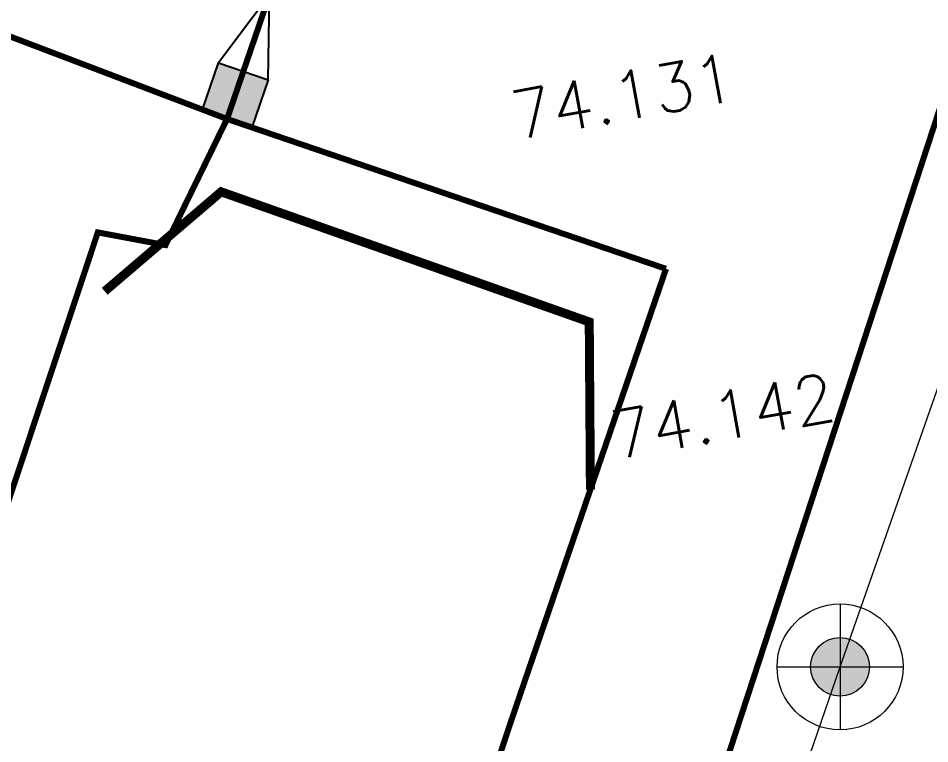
# Model space of a CAD drawing. Header units: inches. Extents: x 350994 to 353538, y 1581369 to 1583842.
# Drawn here: x 351499.44 to 351514.63, y 1583026.95 to 1583039.05 of the extents above; entities that cross this region are included whole.
import ezdxf
from ezdxf.enums import TextEntityAlignment as Align

# ---------------------------------------------------------------- set-up
doc = ezdxf.new("R2010")
doc.units = ezdxf.units.IN
doc.header["$MEASUREMENT"] = 0
for name, pattern in [('1', [0]), ('ACAD_ISO02W100', [15, 12, -3]), ('ACAD_ISO03W100', [30, 12, -18])]:
    doc.linetypes.add(name, pattern=pattern)
for name, color, linetype in [('CULVERT', 255, '1'), ('CW', 94, '1'), ('EP TF', 5, 'Continuous'), ('GATE', 255, 'Continuous'), ('LEVELS', 184, 'Continuous'), ("ROAD'S", 1, '1')]:
    doc.layers.add(name, color=color, linetype=linetype)
doc.styles.add('ROMANS', font='ROMANS.shx')
doc.styles.get("Standard").update_dxf_attribs({"font": 'arial.ttf'})
doc.linetypes.add('SILT_FENCE', pattern='A,0.5,-0.2,["EP",Standard,S=0.1,R=0,X=-0.1,Y=-0.05],-0.2', length=0.9)

# ---------------------------------------------------------------- blocks, each defined once
blk = doc.blocks.new('gate')
h = blk.add_hatch(color=0)
h.paths.add_polyline_path([(0.5, 0.1625090682908317), (0.8121325287041472, 0.1625090682908317), (0.8121325287041472, -0.1625090682908317), (0.5, -0.1625090682908317)])
h.paths.add_polyline_path([(-0.8121325287041472, 0.1625090682908317), (-0.5, 0.1625090682908317), (-0.5, -0.1625090682908317), (-0.8121325287041472, -0.1625090682908317)])
at = {"color": 0}
blk.add_lwpolyline([(-0.5, 0.1625090682908317), (-0.8121325287041472, 0.1625090682908317), (-0.8121325287041472, -0.1625090682908317), (-0.5, -0.1625090682908317), (-0.5, 0.1625090682908317), (0.5, -0.1625090682908317), (0.5, 0.1625090682908317), (0.8121325287041472, 0.1625090682908317), (0.8121325287041472, -0.1625090682908317), (0.5, -0.1625090682908317), (0.5, 0.1625090682908317), (-0.5, -0.1625090682908317)], dxfattribs=at)
for points in [[(-0.8121325287041472, 0.1625090682908317), (-0.5, 0.1625090682908317), (-0.5, -0.1625090682908317), (-0.8121325287041472, -0.1625090682908317)], [(0.5, 0.1625090682908317), (0.8121325287041472, 0.1625090682908317), (0.8121325287041472, -0.1625090682908317), (0.5, -0.1625090682908317)]]:
    blk.add_lwpolyline(points, close=True, dxfattribs=at)
blk = doc.blocks.new('EP1')
at = {"layer": 'EP TF', "lineweight": 5}
h = blk.add_hatch(color=252, dxfattribs=at)
edge = h.paths.add_edge_path()
edge.add_arc((351339.7712355755, 1583222.913694198), 0.4899999999999999, 0, 360)
at = {"layer": 'EP TF', "color": 252, "lineweight": 5}
for points in [[(351339.7712355755, 1583223.963694199), (351339.7712355755, 1583221.863694198)], [(351338.7212355755, 1583222.913694198), (351340.8212355755, 1583222.913694198)]]:
    blk.add_lwpolyline(points, dxfattribs=at)
for radius in [1.05, 0.4899999999999999]:
    blk.add_circle((351339.7712355755, 1583222.913694198), radius, dxfattribs=at)

msp = doc.modelspace()

# ---------------------------------------------------------------- linework, layer by layer
at = {"layer": 'CULVERT', "color": 250, "lineweight": 5, "const_width": 0.15}
msp.add_lwpolyline([(351500.8759444504, 1583034.496855914), (351502.8170218039, 1583036.156054466), (351508.9514516437, 1583033.986326948), (351508.9710030124, 1583031.191850283)], dxfattribs=at)
at = {"layer": 'CW', "linetype": 'ACAD_ISO03W100', "lineweight": 5, "ltscale": 0.1, "const_width": 0.1, "elevation": 114.157987}
msp.add_lwpolyline([(351258.5879058005, 1582987.836015986), (351286.4804182482, 1583085.699794151), (351291.0936605113, 1583102.439608951), (351294.3894736047, 1583114.276392276), (351450.2587164292, 1583070.875298575), (351507.1253955548, 1583054.974777075), (351503.7047245802, 1583044.431385848), (351504.8970832137, 1583044.079613622), (351504.3314335447, 1583041.510256492), (351502.9151802806, 1583037.370814802), (351501.8895830688, 1583035.267155286), (351500.7611883376, 1583035.479066048), (351472.5597519606, 1582950.674126071), (351449.6936906977, 1582882.807444728), (351408.3408165865, 1582900.103195593), (351277.3701232247, 1582955.130461022), (351252.7286076773, 1582966.854366462)], close=True, dxfattribs=at)
at = {"layer": 'EP TF', "color": 252, "linetype": 'SILT_FENCE', "lineweight": 5, "ltscale": 6, "elevation": 113.043921}
msp.add_lwpolyline([(351445.0663327017, 1582827.530130571), (351461.8848053417, 1582877.561763473), (351478.8402184159, 1582928.40869232), (351495.2812756062, 1582976.378480692), (351513.1312545467, 1583028.233362549), (351530.9069995629, 1583079.050550769), (351553.1779997635, 1583146.847408535), (351559.8181628567, 1583166.633766417), (351568.7887209355, 1583193.104443551), (351576.5052625609, 1583216.751429266), (351588.9680547421, 1583253.116893928), (351608.7171781959, 1583313.215284182), (351618.4363920419, 1583343.136851575), (351695.2585381628, 1583575.025861955)], dxfattribs=at)
at = {"layer": "ROAD'S", "linetype": 'ACAD_ISO02W100', "lineweight": 5, "ltscale": 0.2, "const_width": 0.1}
msp.add_lwpolyline([(351308.9806594688, 1582993.749377603), (351308.9806594688, 1582993.749377603), (351328.8555487565, 1583039.351527682), (351344.4297172867, 1583077.385231356), (351346.7720947965, 1583080.233699243), (351356.4882592374, 1583081.070085276), (351417.4055504224, 1583063.985320311), (351496.8683357696, 1583039.671179873), (351502.9151802806, 1583037.370814802), (351510.2311117129, 1583034.871743047)], dxfattribs=at)
at = {"layer": "ROAD'S", "lineweight": 5, "const_width": 0.1}
for points in [[(351508.4378658113, 1583018.373748699), (351508.4378658113, 1583018.373748699), (351511.2935262165, 1583026.835656634), (351515.1218313976, 1583038.548306929)], [(351510.2311117129, 1583034.871743047), (351507.710894312, 1583027.511957519), (351504.4878207024, 1583017.916751765), (351504.4878207024, 1583017.916751765), (351471.5207114225, 1582921.394812354), (351439.3752472158, 1582825.126878973), (351439.3752472158, 1582825.126878973)]]:
    msp.add_lwpolyline(points, dxfattribs=at)
msp.add_lwpolyline([(351510.2311117129, 1583034.871743047), (351510.2311117129, 1583034.871743047)], close=True, dxfattribs=at)

# ---------------------------------------------------------------- block references
at = {"layer": 'EP TF', "color": 1, "lineweight": 5}
msp.add_blockref('EP1', (173.3600189712015, -194.6803316497244, 113.043921), dxfattribs=at)
at = {"layer": 'GATE', "lineweight": 5, "extrusion": (-0.0586985005068329, 0.03067357545262258, 0.9978043985707828), "xscale": 2.693670571685232, "yscale": 2.693670571643715, "zscale": 2.693670571717149, "rotation": 8.72100994385979}
msp.add_blockref('gate', (-1565820.282453888, -420701.7925562375, 28027.18010540539), dxfattribs=at)

# ---------------------------------------------------------------- texts
at = {"layer": 'LEVELS', "lineweight": 9, "style": 'ROMANS'}
for s, p in [('74.131', (351509.5155100804, 1583037.747255345, -28.33090200000001)), ('74.142', (351511.1729275347, 1583032.414236072, -28.33090200000001))]:
    msp.add_text(s, height=0.8, rotation=10.21575404731243, dxfattribs=at).set_placement(p, align=Align.MIDDLE_CENTER)

doc.saveas('drawing.dxf')
